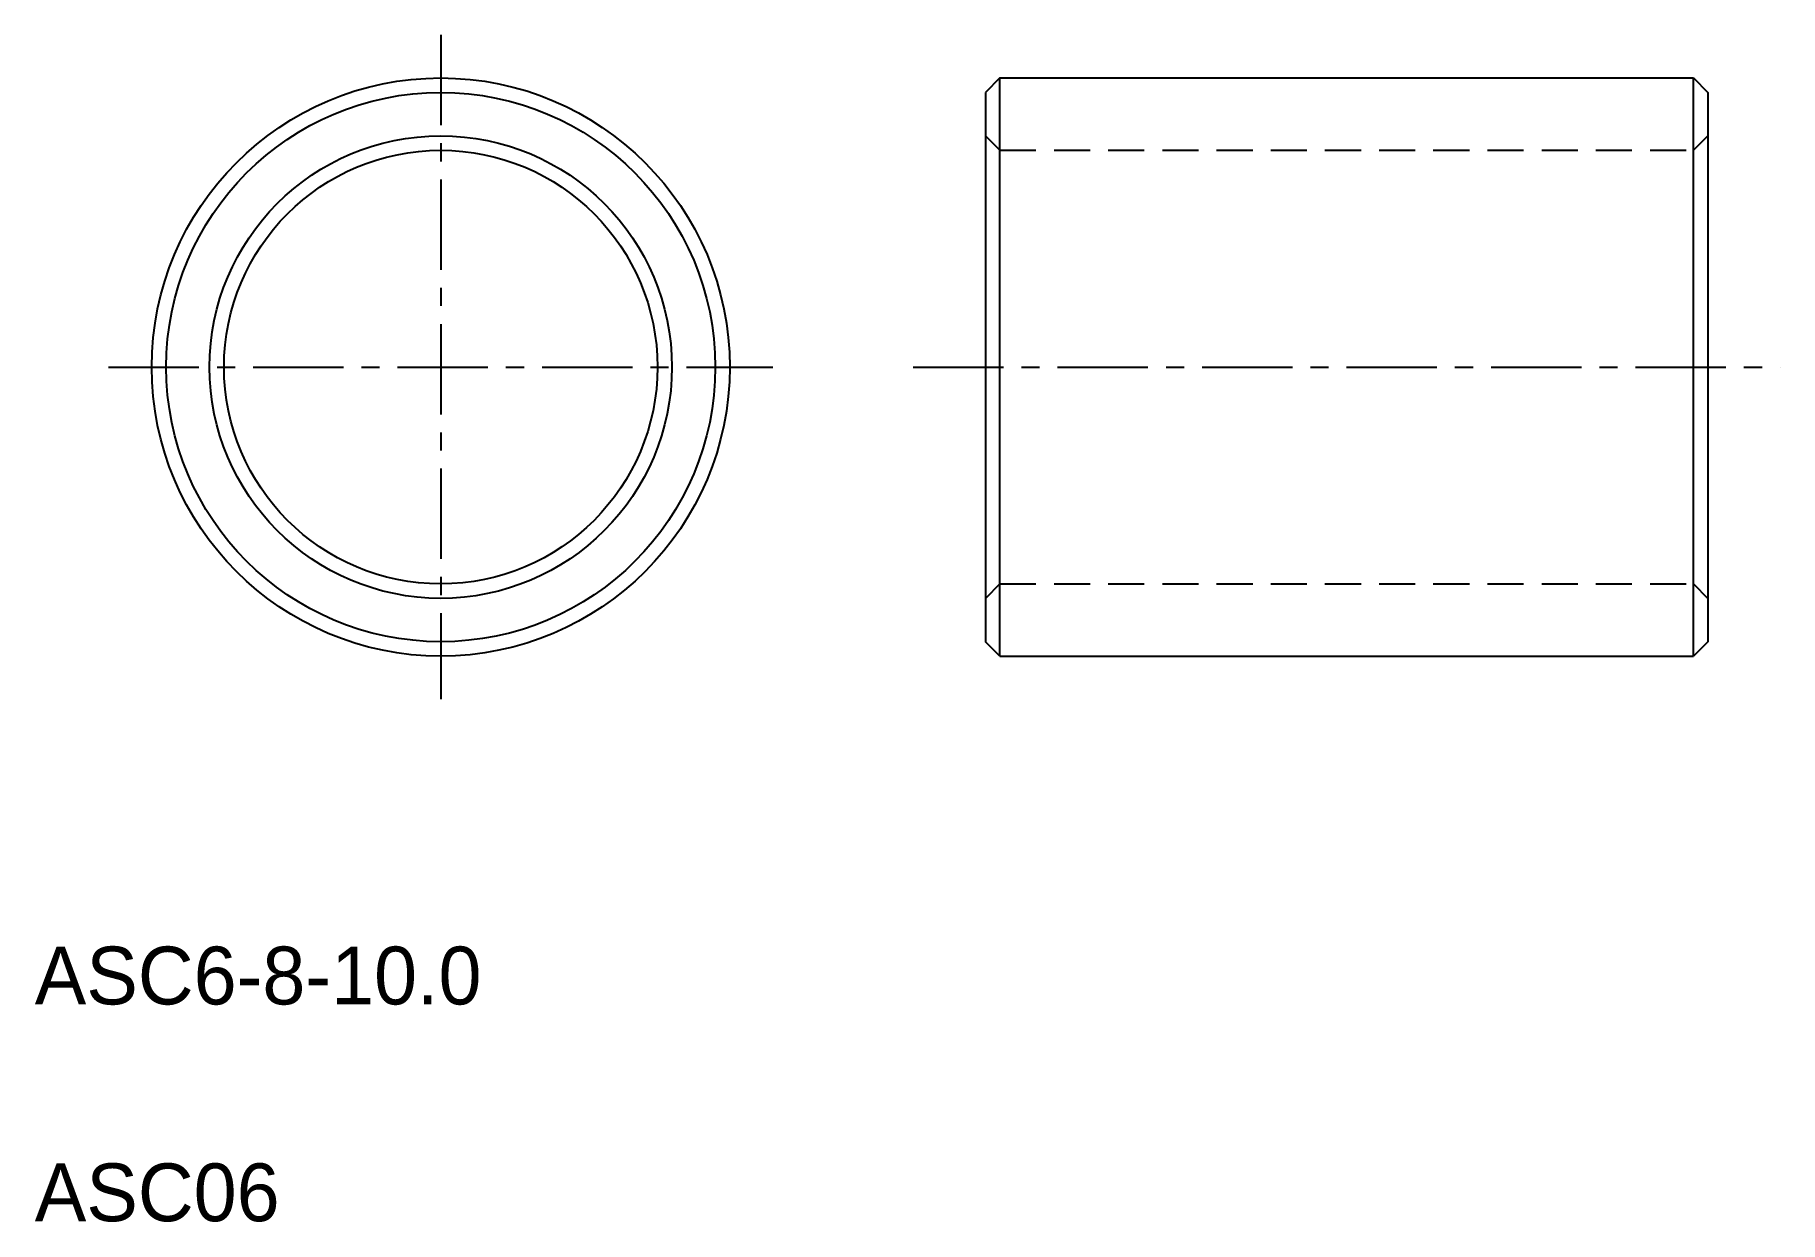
# Model space of a CAD drawing. Extents: x 2.4 to 26.6, y 1.7 to 18.2.
import ezdxf

# ---------------------------------------------------------------- set-up
doc = ezdxf.new("R2010")
doc.units = 0
doc.linetypes.add('CENTER', pattern=[2, 1.25, -0.25, 0.25, -0.25])
doc.linetypes.add('DASHED', pattern=[0.75, 0.5, -0.25])
doc.layers.get('0').update_dxf_attribs({"linetype": 'CONTINUOUS'})
doc.layers.add('CENTER', color=1, linetype='CENTER')

msp = doc.modelspace()

# ---------------------------------------------------------------- linework, layer by layer
at = {"color": 7, "linetype": 'CONTINUOUS'}
for p, q in [((15.762, 17.579), (15.562, 17.379)), ((15.762, 17.579), (25.362, 17.579)), ((15.762, 9.579), (15.762, 17.579)), ((25.362, 9.579), (25.362, 17.579)), ((25.362, 17.579), (25.562, 17.379)), ((15.562, 17.379), (15.562, 9.779)), ((25.562, 17.379), (25.562, 9.779)), ((15.762, 9.579), (15.562, 9.779)), ((25.562, 9.779), (25.362, 9.579)), ((15.762, 9.579), (25.362, 9.579))]:
    msp.add_line(p, q, dxfattribs=at)
at = {"color": 3, "linetype": 'DASHED'}
for p, q in [((15.762, 16.579), (15.562, 16.779)), ((25.362, 16.579), (25.562, 16.779)), ((15.762, 16.579), (25.362, 16.579)), ((15.762, 10.579), (15.562, 10.379)), ((15.762, 10.579), (25.362, 10.579)), ((25.362, 10.579), (25.562, 10.379))]:
    msp.add_line(p, q, dxfattribs=at)
for p, q in [((18.062, 10.579), (18.062, 10.579)), ((20.562, 10.579), (20.562, 10.579))]:
    msp.add_line(p, q)
at = {"color": 7, "linetype": 'CONTINUOUS'}
for radius in [4, 3.8, 3.2, 3]:
    msp.add_circle((8.023, 13.579), radius, dxfattribs=at)
at = {"layer": 'CENTER', "color": 1, "linetype": 'CENTER'}
for p, q in [((8.023, 18.175), (8.023, 8.983)), ((3.426, 13.579), (12.619, 13.579)), ((14.562, 13.579), (26.562, 13.579))]:
    msp.add_line(p, q, dxfattribs=at)

# ---------------------------------------------------------------- texts
for s, p in [('ASC6-8-10.0', (2.403, 4.76)), ('ASC06', (2.403, 1.76))]:
    msp.add_text(s, height=0.8).set_placement(p)

doc.saveas('drawing.dxf')
